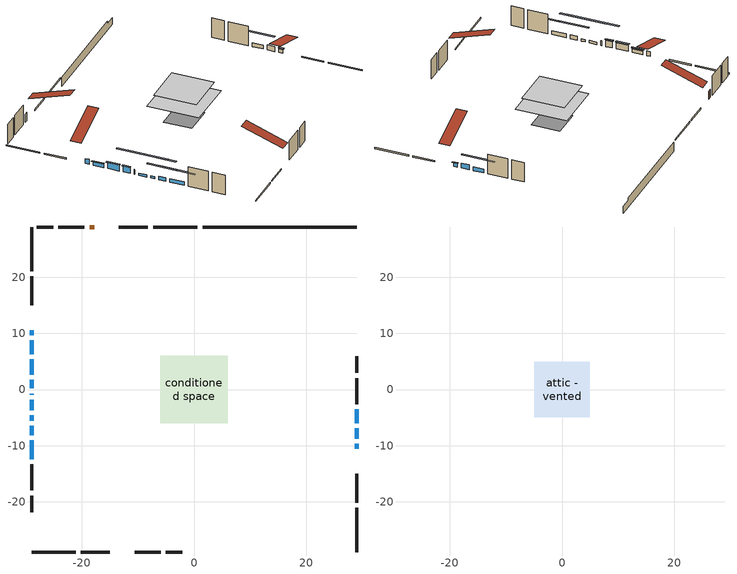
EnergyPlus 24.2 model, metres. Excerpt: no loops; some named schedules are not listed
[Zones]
conditioned space
 floor adiabatic (AdiabaticFloorConstruction): -6.03,-6.03 -6.03,6.03 6.03,6.03 6.03,-6.03 z3.21
 floor foundation (Slab1 construction): -3.51,-3.35 -3.51,3.35 3.51,3.35 3.51,-3.35 z-1.49
 wall outside (RimJoist1 construction): 0.59,28.95 -7.29,28.95 / -28.95,-28.95 -21.07,-28.95 / -28.95,28.95 -28.95,21.07 / 28.95,-28.95 28.95,-21.07 z0.77:1.07
 wall outside (RimJoist2 construction): -8.22,28.95 -13.37,28.95 / -20.14,-28.95 -15,-28.95 / -28.95,20.14 -28.95,15 / 28.95,-20.14 28.95,-15 z0.77:1.07
 wall outside (AdiabaticWallConstruction 1): -17.77,28.95 -18.59,28.95 z0.77:2.8
 wall outside (AdiabaticWallConstruction): -28.95,10.59 -28.95,9.68 / -28.95,-0.74 -28.95,-0.94 / 28.95,-8.75 28.95,-6.92 z0.77:1.99; 28.95,-10.59 28.95,-9.68 / -28.95,8.75 -28.95,6.31 / 28.95,-5.99 28.95,-3.55 z0.77:1.69; -28.95,5.38 -28.95,2.64 / -28.95,1.71 -28.95,0.18 z0.77:2.29; -28.95,-1.86 -28.95,-3.69 / -28.95,-4.62 -28.95,-5.54 z0.77:1.36; -28.95,-6.46 -28.95,-8.14 / -28.95,-9.07 -28.95,-12.42 z0.77:1.71
 wall outside (Wall1 construction): -19.51,28.95 -24.15,28.95 / -10.59,-28.95 -5.95,-28.95 / -28.95,-13.35 -28.95,-17.99 / 28.95,-2.62 28.95,2.02 z0.77:5.65
 wall outside (Wall2 construction): -25.08,28.95 -28.02,28.95 / -5.02,-28.95 -2.08,-28.95 / -28.95,-18.92 -28.95,-21.86 / 28.95,2.94 28.95,5.89 z0.77:5.65
 wall foundation (FoundationWall1 construction): 1.52,28.95,-1.49 1.52,28.95,0.77 26.21,28.95,0.77 26.21,28.95,0.18 28.95,28.95,0.18 28.95,28.95,-1.49
 window (WindowConstruction 7): -28.95,10.59 -28.95,9.68 z0.77:1.99
 window (WindowConstruction 3): 28.95,-10.59 28.95,-9.68 z0.77:1.68
 window (WindowConstruction 4): -28.95,8.75 -28.95,6.31 z0.77:1.68
 window (WindowConstruction 5): -28.95,5.38 -28.95,2.64 z0.77:2.29
 window (WindowConstruction 6): -28.95,1.71 -28.95,0.19 z0.77:2.29
 window (WindowConstruction 8): -28.95,-0.74 -28.95,-0.93 z0.77:1.99
 window (WindowConstruction 10): -28.95,-1.86 -28.95,-3.69 z0.77:1.36
 window (WindowConstruction 11): -28.95,-4.62 -28.95,-5.54 z0.77:1.36
 window (WindowConstruction 9): 28.95,-8.75 28.95,-6.92 z0.77:1.99
 window (WindowConstruction): 28.95,-5.99 28.95,-3.55 z0.77:1.68
 window (WindowConstruction 1): -28.95,-6.46 -28.95,-8.14 z0.77:1.71
 window (WindowConstruction 2): -28.95,-9.07 -28.95,-12.42 z0.77:1.71
 door (Door): -17.77,28.95 -18.58,28.95 z0.77:2.8
 ceiling adiabatic (AdiabaticFloorConstruction): 6.03,-6.03 6.03,6.03 -6.03,6.03 -6.03,-6.03 z3.21
attic - vented
 floor to conditioned space (Floor1 construction Reversed): -4.96,-4.96 -4.96,4.96 4.96,4.96 4.96,-4.96 z5.65
 roof outside (Roof1 construction): -16.84,28.95,5.65 -16.84,19.3,8.87 -14.3,19.3,8.87 -14.3,28.95,5.65; -11.52,-28.95,5.65 -11.52,-19.3,8.87 -14.07,-19.3,8.87 -14.07,-28.95,5.65; -28.95,11.52,5.65 -19.3,11.52,8.87 -19.3,14.07,8.87 -28.95,14.07,5.65; 28.95,-11.52,5.65 19.3,-11.52,8.87 19.3,-14.07,8.87 28.95,-14.07,5.65
shading: 28.95,-9.48 28.95,-10.79 29.36,-10.79 29.36,-9.48 z1.89; -28.95,6.11 -28.95,8.95 -29.36,8.95 -29.36,6.11 z1.89; -28.95,2.44 -28.95,5.58 -29.36,5.58 -29.36,2.44 z2.5; -28.95,-0.02 -28.95,1.91 -29.36,1.91 -29.36,-0.02 z2.5; -28.95,-8.77 -28.95,3.22 -29.36,3.22 -29.36,-8.77 z6.44; -28.95,-10.62 -28.95,0.46 -29.36,0.46 -29.36,-10.62 z6.44; 28.95,-0.91 28.95,-8.63 29.36,-8.63 29.36,-0.91 z4.32; -28.95,-10.78 -28.95,-3.82 -29.36,-3.82 -29.36,-10.78 z4.35; -28.95,-15.06 -28.95,-6.43 -29.36,-6.43 -29.36,-15.06 z4.35
[Building]
Building 1: Terrain=Suburbs
[Site:Location]
Toronto City Centre_ON: Latitude {deg}=43.63; Longitude {deg}=-79.39; Time Zone {hr}=-5; Elevation {m}=77; Keep Site Location Information=Yes
[Site:GroundTemperature:Shallow]
5.01852, 3.26908, 3.12898, 3.95918, 7.29196, 10.6092, 13.4851, 15.3069, 15.4617, 13.9799, 11.1774, 7.9619
[Site:WaterMainsTemperature]
Calculation Method=Schedule; Temperature Schedule=mains temperature schedule
[Material] Roughness=Rough; Thermal Absorptance=0.9
Name | Thickness {m} | Conductivity {W/m-K} | Density {kg/m3} | Specific Heat {J/kg-K} | Solar Absorptance | Visible Absorptance
asphalt or fiberglass shingles | 0.00635 | 0.162714 | 1121.4 | 1465.45 | 0.4 | 0.4
ceiling loosefill ins | 0.0846667 | 0.0480833 | 16.02 | 1046.75 | 0.7 | 0.7
ceiling stud and cavity | 0.1397 | 0.0979471 | 65.682 | 1177.47 | 0.7 | 0.7
concrete 4.0 in. | 0.1016 | 1.803125 | 2242.8 | 837.4 | 0.7 | 0.7
concrete 8.0 in. | 0.2032 | 1.803125 | 2242.8 | 837.4 | 0.7 | 0.7
door material | 0.04445 | 0.053851 | 512.64 | 1214.23 | 0.7 | 0.7
exterior vertical ins | 0.0371966 | 0.029427 | 32.04 | 1214.23 | 0.7 | 0.7
floor covering | 0.0127 | 0.0433444 | 54.468 | 1339.84 | 0.6 | 0.6
floor rigid ins; wall rigid ins | 0.512978 | 0.029427 | 32.04 | 1214.23 | 0.7 | 0.7
floor stud and cavity | 0.1397 | 1.75129 | 37.0049 | 1207.88 | 0.7 | 0.7
furniture material conditioned space 1 | 0.1524 | 0.115458 | 640.8 | 1214.23 | 0.6 | 0.6
gypsum board | 0.0127 | 0.160291 | 801 | 837.4 | 0.6 | 0.6
gypsum board 1 | 0.0127 | 0.160291 | 801 | 837.4 | 0.7 | 0.7
osb sheathing 0.5 in. | 0.0127 | 0.115458 | 512.64 | 1214.23 | 0.7 | 0.7
osb sheathing 0.75 in. | 0.01905 | 0.115458 | 512.64 | 1214.23 | 0.7 | 0.7
osb sheathing 2.0 in. | 0.0508 | 0.115458 | 512.64 | 1214.23 | 0.7 | 0.7
rim joist stud and cavity | 0.0508 | 0.0451784 | 125.044 | 1163.47 | 0.6 | 0.6
rim joist stud and cavity 1 | 0.0508 | 0.0448274 | 125.044 | 1163.47 | 0.6 | 0.6
wall stud and cavity | 0.1397 | 0.0962846 | 139.0536 | 1170.24 | 0.7 | 0.7
wall stud and cavity 1 | 0.1397 | 0.114156 | 139.0536 | 1170.24 | 0.7 | 0.7
wall stud and cavity 2 | 0.0889 | 0.380278 | 52.3479 | 1209.89 | 0.7 | 0.7
wall stud and cavity 3 | 0.0889 | 0.391764 | 83.0341 | 1211.67 | 0.7 | 0.7
wood siding | 0.0254 | 0.102417 | 544.68 | 1172.36 | 0.4 | 0.4
wood siding 1; wood siding 2; wood siding 3 | 0.0254 | 0.102417 | 544.68 | 1172.36 | 0.7 | 0.7
[WindowMaterial:SimpleGlazingSystem]
Name | U-Factor {W/m2-K} | Solar Heat Gain Coefficient
WindowMaterial | 7.168475 | 0.74
WindowMaterial 1 | 7.32576 | 0.72
WindowMaterial 2 | 3.304596 | 0.63
WindowMaterial 3 | 7.30361 | 0.72
WindowMaterial 4 | 3.30232 | 0.66
WindowMaterial 5 | 3.29835 | 0.68
WindowMaterial 6 | 6.662 | 0.76
WindowMaterial 7 | 7.55855 | 0.54
WindowMaterial 8 | 4.58669 | 0.65
WindowMaterial 9 | 7.5296 | 0.69
[Construction]
AdiabaticFloorConstruction: floor stud and cavity, floor rigid ins, osb sheathing 0.75 in., floor covering
AdiabaticWallConstruction: wood siding 2, wall rigid ins, wall stud and cavity 2, gypsum board
AdiabaticWallConstruction 1: wood siding 3, wall rigid ins, wall stud and cavity 2, gypsum board
Door: door material
Floor1 construction Reversed: gypsum board, ceiling stud and cavity, ceiling loosefill ins
FoundationWall1 construction: concrete 8.0 in., gypsum board 1
furniture construction conditioned space 1: furniture material conditioned space 1
PartitionWallConstruction: gypsum board, wall stud and cavity 3, gypsum board
RimJoist1 construction: wood siding 1, osb sheathing 2.0 in., rim joist stud and cavity
RimJoist2 construction: wood siding 1, osb sheathing 2.0 in., rim joist stud and cavity 1
Roof1 construction: asphalt or fiberglass shingles
Slab1 construction: concrete 4.0 in.
Wall1 construction: wood siding, osb sheathing 0.5 in., wall stud and cavity, gypsum board
Wall2 construction: wood siding, osb sheathing 0.5 in., wall stud and cavity 1, gypsum board
WindowConstruction; WindowConstruction 4: WindowMaterial
WindowConstruction 1: WindowMaterial 1
WindowConstruction 10: WindowMaterial 8
WindowConstruction 11: WindowMaterial 9
WindowConstruction 2: WindowMaterial 2
WindowConstruction 3: WindowMaterial 3
WindowConstruction 5: WindowMaterial 4
WindowConstruction 6: WindowMaterial 5
WindowConstruction 7; WindowConstruction 9: WindowMaterial 6
WindowConstruction 8: WindowMaterial 7
[Zone] Multiplier=1; Part of Total Floor Area=Yes
Name | Volume {m3}
attic - vented | 51.3586
conditioned space | 504.6
[Space]
Name | Zone | Volume {m3}
attic - vented 1 | attic - vented | 51.3586
conditioned space 1 | conditioned space | 504.6
[ZoneInfiltration:EffectiveLeakageArea]
infil attic - vented 1: Zone or Space=attic - vented 1; Schedule=Always On Discrete; Effective Air Leakage Area {cm2}=4138.53; Stack Coefficient=0.00022383; Wind Coefficient=1.01083e-05
[ZoneMixing]
whole house fan mix: Zone or Space=attic - vented; Schedule=Always On Continuous; Design Flow Rate Calculation Method=Flow/Zone; Design Flow Rate {m3/s}=0; Source Zone or Space=conditioned space
[SurfaceProperty:ExposedFoundationPerimeter]
Slab1: Exposed Perimeter Calculation Method=TotalExposedPerimeter; Total Exposed Perimeter {m}=27.433
[InternalMass] Zone or ZoneList=conditioned space; Space or SpaceList=conditioned space 1
Name | Construction | Surface Area {m2}
furniture mass conditioned space 1 | furniture construction conditioned space 1 | 76.9241
partition wall mass | PartitionWallConstruction | 192.31
[Lights]
interior lighting: Zone or ZoneList or Space or SpaceList=conditioned space 1; Schedule=interior lighting schedule; Design Level Calculation Method=LightingLevel; Lighting Level {W}=343.2; Return Air Fraction=0; Fraction Radiant=0.6; Fraction Visible=0.2; Fraction Replaceable=1
[People]
occupants: Zone or ZoneList or Space or SpaceList=conditioned space 1; Number of People Schedule=occupants schedule; Number of People Calculation Method=People; Number of People=3; Fraction Radiant=0.314171; Sensible Heat Fraction=0.56303; Activity Level Schedule=occupants activity schedule; Carbon Dioxide Generation Rate {m3/s-W}=0; Enable ASHRAE 55 Comfort Warnings=No; Mean Radiant Temperature Calculation Type=EnclosureAveraged
[ElectricEquipment] Zone or ZoneList or Space or SpaceList=conditioned space 1; Design Level Calculation Method=EquipmentLevel
Name | Schedule | Design Level {W} | Fraction Latent | Fraction Radiant | Fraction Lost
clothes dryer | clothes dryer schedule | 140.772 | 0.015 | 0.081 | 0.85
clothes washer | clothes washer schedule | 32.1985 | 0.03 | 0.162 | 0.7
cooking range | cooking range schedule | 215.147 | 0.08 | 0.432 | 0.2
dishwasher | dishwasher schedule | 66.8632 | 0.3 | 0.18 | 0.4
fridge | fridge schedule | 72.9452 | 0 | 0.6 | 0
mech vent bath fan 0 | mech vent bath fan 0 schedule | 50.2 | 0 | 0 | 1
mech vent house fan | mech vent house fan schedule | 0 | 0 | 0 | 1
mech vent house fan cfis | mech vent house fan cfis schedule | 0 | 0 | 0 | 0
mech vent range fan 0 | mech vent range fan 0 schedule | 57 | 0 | 0 | 1
misc plug loads | misc plug loads schedule | 494.7 | 0.045 | 0.513 | 0.1
whole house fan | Always On Discrete | 0 | 0 | 0 | 1
[OtherEquipment] Zone or ZoneList or Space or SpaceList=conditioned space 1; Design Level Calculation Method=EquipmentLevel
Name | Fuel Type | Schedule | Design Level {W} | Fraction Latent | Fraction Radiant | Fraction Lost
clothes dryer 1 | Electricity | clothes dryer schedule | 0 | 0.015 | 0.081 | 0.85
cooking range 1 | Electricity | cooking range schedule | 0 | 0.08 | 0.432 | 0.2
general water use latent | None | general water use schedule | 62.594 | 1 | 0 | 0
general water use sensible | None | general water use schedule | -61.6891 | 0 | 0.6 | 0
mech vent house fan latent load | None | Always On Discrete | 0 | 1 | 0 | 0
mech vent house fan sensible load | None | Always On Discrete | 0 | 0 | 0 | 0
water heater energy adjustment1 | NaturalGas | Always On Discrete | 0.01 | 0 | 0 | 1
[ZoneInfiltration:DesignFlowRate] Zone or ZoneList or Space or SpaceList=conditioned space 1; Schedule=Always On Discrete; Design Flow Rate Calculation Method=Flow/Zone; Design Flow Rate {m3/s}=0
infil flow; natural vent flow; whole house fan flow
[AvailabilityManager:Scheduled]
central ac and furnace airloop Availability Manager: Schedule=Always On Discrete
[Foundation:Kiva]
Foundation Kiva 1: Initial Indoor Air Temperature {C}=18; Wall Height Above Grade {m}=0.769986; Wall Depth Below Slab {m}=0.2032; Custom Block Material Name 1=exterior vertical ins; Custom Block Depth 1 {m}=2.26; Custom Block X Position 1 {m}=0.2159; Custom Block Z Position 1 {m}=0
[Foundation:Kiva:Settings]
Soil Conductivity {W/m-K}=0.849921; Soil Density {kg/m3}=1842.3; Soil Specific Heat {J/kg-K}=418.7; Ground Solar Absorptivity=0.9; Ground Thermal Absorptivity=0.9; Ground Surface Roughness {m}=0.03; Far-Field Width {m}=40; Deep-Ground Boundary Condition=ZeroFlux; Deep-Ground Depth {m}=40; Minimum Cell Dimension {m}=0.2; Maximum Cell Growth Coefficient=3; Simulation Timestep=Timestep
[Exterior:Lights]
exterior lighting: Schedule=exterior lighting schedule; Design Level {W}=75.6
[EnergyManagementSystem:GlobalVariable]
central_ac_and_furnace_airloop_Fan_RTF
infil_program_Qfan
infil_program_Qinf
natural_vent_program_Qnv
natural_vent_program_Qwhf
[EnergyManagementSystem:Sensor]
Name | Output:Variable or Output:Meter Index Key | Output:Variable or Output:Meter
airflow_gain | infil flow | Infiltration Sensible Heat Gain Energy
airflow_gain_1 | natural vent flow | Infiltration Sensible Heat Gain Energy
airflow_gain_2 | whole house fan flow | Infiltration Sensible Heat Gain Energy
airflow_loss | infil flow | Infiltration Sensible Heat Loss Energy
airflow_loss_1 | natural vent flow | Infiltration Sensible Heat Loss Energy
airflow_loss_2 | whole house fan flow | Infiltration Sensible Heat Loss Energy
clg_load_cond |  | Cooling:EnergyTransfer:Zone:CONDITIONED SPACE
clg_sp_s; clg_sp_s_1 | cooling setpoint | Schedule Value
clothes_dryer_exhaust_0_sch_s | clothes dryer exhaust 0 schedule | Schedule Value
cool_season | cooling season schedule | Schedule Value
htg_load_cond |  | Heating:EnergyTransfer:Zone:CONDITIONED SPACE
htg_sp_s; htg_sp_s_1 | heating setpoint | Schedule Value
ig_ee_conv | clothes dryer | Electric Equipment Convective Heating Energy
ig_ee_conv_2 | cooking range | Electric Equipment Convective Heating Energy
ig_ee_conv_4 | fridge | Electric Equipment Convective Heating Energy
ig_ee_conv_5 | misc plug loads | Electric Equipment Convective Heating Energy
ig_ee_conv_6 | whole house fan | Electric Equipment Convective Heating Energy
ig_ee_rad | clothes dryer | Electric Equipment Radiant Heating Energy
ig_ee_rad_2 | cooking range | Electric Equipment Radiant Heating Energy
ig_ee_rad_4 | fridge | Electric Equipment Radiant Heating Energy
ig_ee_rad_5 | misc plug loads | Electric Equipment Radiant Heating Energy
ig_ee_rad_6 | whole house fan | Electric Equipment Radiant Heating Energy
ig_lgt_conv | interior lighting | Lights Convective Heating Energy
ig_lgt_rad | interior lighting | Lights Radiant Heating Energy
ig_lgt_vis | interior lighting | Lights Visible Radiation Heating Energy
ig_oe_conv | clothes dryer 1 | Other Equipment Convective Heating Energy
ig_oe_conv_1 | cooking range 1 | Other Equipment Convective Heating Energy
ig_oe_conv_2 | general water use latent | Other Equipment Convective Heating Energy
ig_oe_conv_3 | general water use sensible | Other Equipment Convective Heating Energy
ig_oe_conv_4 | water heater energy adjustment1 | Other Equipment Convective Heating Energy
ig_oe_rad | clothes dryer 1 | Other Equipment Radiant Heating Energy
ig_oe_rad_1 | cooking range 1 | Other Equipment Radiant Heating Energy
ig_oe_rad_2 | general water use latent | Other Equipment Radiant Heating Energy
ig_oe_rad_3 | general water use sensible | Other Equipment Radiant Heating Energy
ig_oe_rad_4 | water heater energy adjustment1 | Other Equipment Radiant Heating Energy
ig_ppl_conv | occupants | People Convective Heating Energy
ig_ppl_rad | occupants | People Radiant Heating Energy
im_conv | furniture mass conditioned space 1 | Surface Inside Face Convection Heat Gain Energy
im_conv_1 | partition wall mass | Surface Inside Face Convection Heat Gain Energy
im_ig | furniture mass conditioned space 1 | Surface Inside Face Internal Gains Radiation Heat Gain Energy
im_ig_1 | partition wall mass | Surface Inside Face Internal Gains Radiation Heat Gain Energy
im_lgt | furniture mass conditioned space 1 | Surface Inside Face Lights Radiation Heat Gain Energy
im_lgt_1 | partition wall mass | Surface Inside Face Lights Radiation Heat Gain Energy
im_sol | furniture mass conditioned space 1 | Surface Inside Face Solar Radiation Heat Gain Energy
im_sol_1 | partition wall mass | Surface Inside Face Solar Radiation Heat Gain Energy
im_surf | furniture mass conditioned space 1 | Surface Inside Face Net Surface Thermal Radiation Heat Gain Energy
im_surf_1 | partition wall mass | Surface Inside Face Net Surface Thermal Radiation Heat Gain Energy
mech_vent_bath_fan_0_sch_s | mech vent bath fan 0 schedule | Schedule Value
mech_vent_range_fan_0_sch_s | mech vent range fan 0 schedule | Schedule Value
mv_conv | mech vent bath fan 0 | Electric Equipment Convective Heating Energy
mv_conv_1 | mech vent house fan | Electric Equipment Convective Heating Energy
mv_conv_2 | mech vent house fan cfis | Electric Equipment Convective Heating Energy
mv_conv_3 | mech vent range fan 0 | Electric Equipment Convective Heating Energy
mv_conv_4 | mech vent house fan latent load | Other Equipment Convective Heating Energy
mv_conv_5 | mech vent house fan sensible load | Other Equipment Convective Heating Energy
mv_rad | mech vent bath fan 0 | Electric Equipment Radiant Heating Energy
mv_rad_1 | mech vent house fan | Electric Equipment Radiant Heating Energy
mv_rad_2 | mech vent house fan cfis | Electric Equipment Radiant Heating Energy
mv_rad_3 | mech vent range fan 0 | Electric Equipment Radiant Heating Energy
mv_rad_4 | mech vent house fan latent load | Other Equipment Radiant Heating Energy
mv_rad_5 | mech vent house fan sensible load | Other Equipment Radiant Heating Energy
natural_vent_s | natural vent schedule | Schedule Value
out_pb_s |  | Site Outdoor Air Barometric Pressure
out_wt_s |  | Site Outdoor Air Humidity Ratio
site_vw_s |  | Site Wind Speed
ss_back_out | Window1 | Surface Window Shortwave from Zone Back Out Window Heat Transfer Rate
ss_back_out_1 | Window13 | Surface Window Shortwave from Zone Back Out Window Heat Transfer Rate
ss_back_out_10 | Window7 | Surface Window Shortwave from Zone Back Out Window Heat Transfer Rate
ss_back_out_11 | Window9 | Surface Window Shortwave from Zone Back Out Window Heat Transfer Rate
ss_back_out_2 | Window14 | Surface Window Shortwave from Zone Back Out Window Heat Transfer Rate
ss_back_out_3 | Window16 | Surface Window Shortwave from Zone Back Out Window Heat Transfer Rate
ss_back_out_4 | Window19 | Surface Window Shortwave from Zone Back Out Window Heat Transfer Rate
ss_back_out_5 | Window2 | Surface Window Shortwave from Zone Back Out Window Heat Transfer Rate
ss_back_out_6 | Window20 | Surface Window Shortwave from Zone Back Out Window Heat Transfer Rate
ss_back_out_7 | Window22 | Surface Window Shortwave from Zone Back Out Window Heat Transfer Rate
ss_back_out_8 | Window3 | Surface Window Shortwave from Zone Back Out Window Heat Transfer Rate
ss_back_out_9 | Window5 | Surface Window Shortwave from Zone Back Out Window Heat Transfer Rate
ss_conv | Door1 | Surface Inside Face Convection Heat Gain Energy
ss_conv_1 | Window1 | Surface Inside Face Convection Heat Gain Energy
ss_conv_10 | Window5 | Surface Inside Face Convection Heat Gain Energy
ss_conv_11 | Window7 | Surface Inside Face Convection Heat Gain Energy
ss_conv_12 | Window9 | Surface Inside Face Convection Heat Gain Energy
ss_conv_2 | Window13 | Surface Inside Face Convection Heat Gain Energy
ss_conv_3 | Window14 | Surface Inside Face Convection Heat Gain Energy
ss_conv_4 | Window16 | Surface Inside Face Convection Heat Gain Energy
ss_conv_5 | Window19 | Surface Inside Face Convection Heat Gain Energy
ss_conv_6 | Window2 | Surface Inside Face Convection Heat Gain Energy
ss_conv_7 | Window20 | Surface Inside Face Convection Heat Gain Energy
ss_conv_8 | Window22 | Surface Inside Face Convection Heat Gain Energy
ss_conv_9 | Window3 | Surface Inside Face Convection Heat Gain Energy
ss_ig | Door1 | Surface Inside Face Internal Gains Radiation Heat Gain Energy
ss_ig_1 | Window1 | Surface Inside Face Internal Gains Radiation Heat Gain Energy
ss_ig_10 | Window5 | Surface Inside Face Internal Gains Radiation Heat Gain Energy
ss_ig_11 | Window7 | Surface Inside Face Internal Gains Radiation Heat Gain Energy
ss_ig_12 | Window9 | Surface Inside Face Internal Gains Radiation Heat Gain Energy
ss_ig_2 | Window13 | Surface Inside Face Internal Gains Radiation Heat Gain Energy
ss_ig_3 | Window14 | Surface Inside Face Internal Gains Radiation Heat Gain Energy
ss_ig_4 | Window16 | Surface Inside Face Internal Gains Radiation Heat Gain Energy
ss_ig_5 | Window19 | Surface Inside Face Internal Gains Radiation Heat Gain Energy
ss_ig_6 | Window2 | Surface Inside Face Internal Gains Radiation Heat Gain Energy
ss_ig_7 | Window20 | Surface Inside Face Internal Gains Radiation Heat Gain Energy
ss_ig_8 | Window22 | Surface Inside Face Internal Gains Radiation Heat Gain Energy
ss_ig_9 | Window3 | Surface Inside Face Internal Gains Radiation Heat Gain Energy
ss_lgt | Door1 | Surface Inside Face Lights Radiation Heat Gain Energy
ss_sol | Door1 | Surface Inside Face Solar Radiation Heat Gain Energy
ss_surf | Door1 | Surface Inside Face Net Surface Thermal Radiation Heat Gain Energy
ss_surf_1 | Window1 | Surface Inside Face Net Surface Thermal Radiation Heat Gain Energy
ss_surf_10 | Window5 | Surface Inside Face Net Surface Thermal Radiation Heat Gain Energy
ss_surf_11 | Window7 | Surface Inside Face Net Surface Thermal Radiation Heat Gain Energy
ss_surf_12 | Window9 | Surface Inside Face Net Surface Thermal Radiation Heat Gain Energy
ss_surf_2 | Window13 | Surface Inside Face Net Surface Thermal Radiation Heat Gain Energy
ss_surf_3 | Window14 | Surface Inside Face Net Surface Thermal Radiation Heat Gain Energy
ss_surf_4 | Window16 | Surface Inside Face Net Surface Thermal Radiation Heat Gain Energy
ss_surf_5 | Window19 | Surface Inside Face Net Surface Thermal Radiation Heat Gain Energy
ss_surf_6 | Window2 | Surface Inside Face Net Surface Thermal Radiation Heat Gain Energy
ss_surf_7 | Window20 | Surface Inside Face Net Surface Thermal Radiation Heat Gain Energy
ss_surf_8 | Window22 | Surface Inside Face Net Surface Thermal Radiation Heat Gain Energy
ss_surf_9 | Window3 | Surface Inside Face Net Surface Thermal Radiation Heat Gain Energy
ss_trans_in | Window1 | Surface Window Transmitted Solar Radiation Rate
ss_trans_in_1 | Window13 | Surface Window Transmitted Solar Radiation Rate
ss_trans_in_10 | Window7 | Surface Window Transmitted Solar Radiation Rate
ss_trans_in_11 | Window9 | Surface Window Transmitted Solar Radiation Rate
ss_trans_in_2 | Window14 | Surface Window Transmitted Solar Radiation Rate
ss_trans_in_3 | Window16 | Surface Window Transmitted Solar Radiation Rate
ss_trans_in_4 | Window19 | Surface Window Transmitted Solar Radiation Rate
ss_trans_in_5 | Window2 | Surface Window Transmitted Solar Radiation Rate
ss_trans_in_6 | Window20 | Surface Window Transmitted Solar Radiation Rate
ss_trans_in_7 | Window22 | Surface Window Transmitted Solar Radiation Rate
ss_trans_in_8 | Window3 | Surface Window Transmitted Solar Radiation Rate
ss_trans_in_9 | Window5 | Surface Window Transmitted Solar Radiation Rate
ss_trans_out | Window1 | Surface Inside Face Initial Transmitted Diffuse Transmitted Out Window Solar Radiation Rate
ss_trans_out_1 | Window13 | Surface Inside Face Initial Transmitted Diffuse Transmitted Out Window Solar Radiation Rate
ss_trans_out_10 | Window7 | Surface Inside Face Initial Transmitted Diffuse Transmitted Out Window Solar Radiation Rate
ss_trans_out_11 | Window9 | Surface Inside Face Initial Transmitted Diffuse Transmitted Out Window Solar Radiation Rate
ss_trans_out_2 | Window14 | Surface Inside Face Initial Transmitted Diffuse Transmitted Out Window Solar Radiation Rate
ss_trans_out_3 | Window16 | Surface Inside Face Initial Transmitted Diffuse Transmitted Out Window Solar Radiation Rate
ss_trans_out_4 | Window19 | Surface Inside Face Initial Transmitted Diffuse Transmitted Out Window Solar Radiation Rate
ss_trans_out_5 | Window2 | Surface Inside Face Initial Transmitted Diffuse Transmitted Out Window Solar Radiation Rate
ss_trans_out_6 | Window20 | Surface Inside Face Initial Transmitted Diffuse Transmitted Out Window Solar Radiation Rate
ss_trans_out_7 | Window22 | Surface Inside Face Initial Transmitted Diffuse Transmitted Out Window Solar Radiation Rate
ss_trans_out_8 | Window3 | Surface Inside Face Initial Transmitted Diffuse Transmitted Out Window Solar Radiation Rate
ss_trans_out_9 | Window5 | Surface Inside Face Initial Transmitted Diffuse Transmitted Out Window Solar Radiation Rate
s_conv | Floor1 | Surface Inside Face Convection Heat Gain Energy
s_conv_1 | FoundationWall1 | Surface Inside Face Convection Heat Gain Energy
s_conv_10 | RimJoist2:270 | Surface Inside Face Convection Heat Gain Energy
s_conv_11 | RimJoist2:90 | Surface Inside Face Convection Heat Gain Energy
s_conv_12 | Slab1 | Surface Inside Face Convection Heat Gain Energy
s_conv_13 | Wall1:0 | Surface Inside Face Convection Heat Gain Energy
s_conv_14 | Wall1:180 | Surface Inside Face Convection Heat Gain Energy
s_conv_15 | Wall1:270 | Surface Inside Face Convection Heat Gain Energy
s_conv_16 | Wall1:90 | Surface Inside Face Convection Heat Gain Energy
s_conv_17 | Wall2:0 | Surface Inside Face Convection Heat Gain Energy
s_conv_18 | Wall2:180 | Surface Inside Face Convection Heat Gain Energy
s_conv_19 | Wall2:270 | Surface Inside Face Convection Heat Gain Energy
s_conv_2 | inferred conditioned ceiling | Surface Inside Face Convection Heat Gain Energy
s_conv_20 | Wall2:90 | Surface Inside Face Convection Heat Gain Energy
